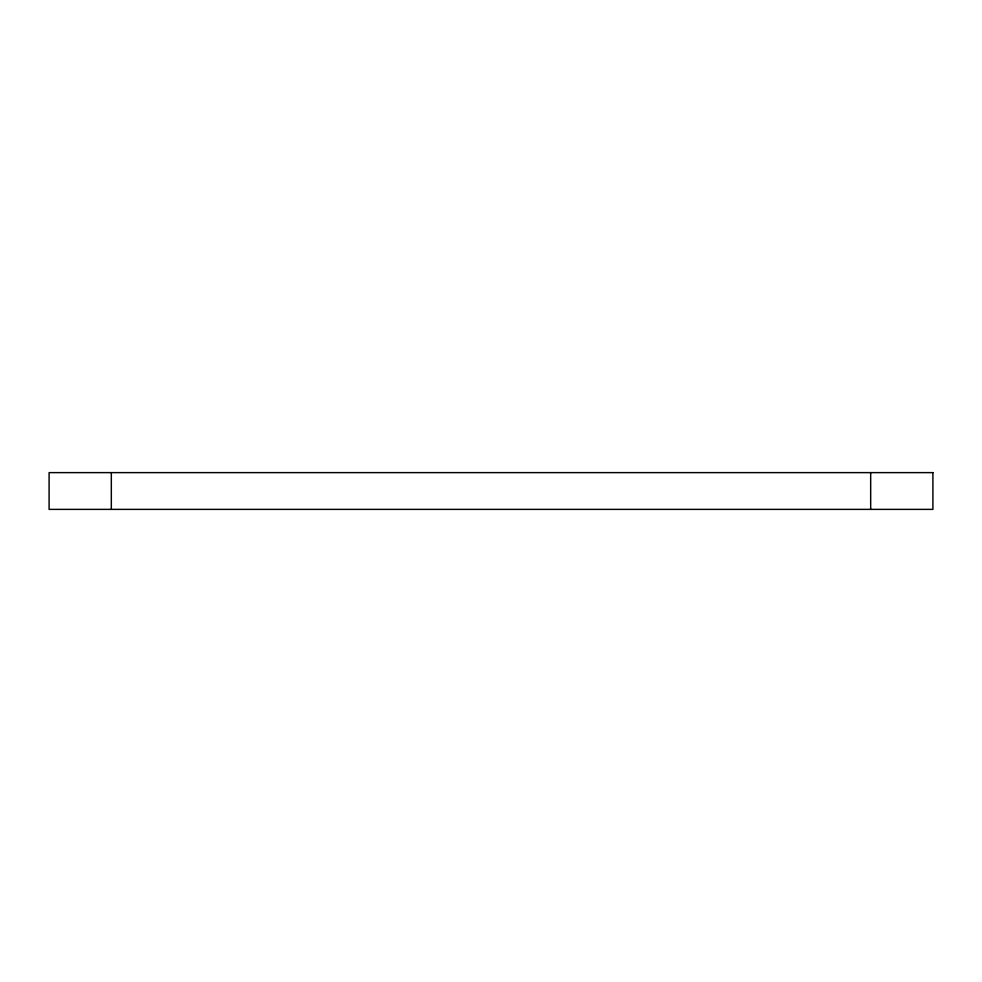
<?xml version="1.0" encoding="UTF-8"?>
<svg xmlns="http://www.w3.org/2000/svg" width="982" height="982" viewBox="0 0 982 982"><rect width="100%" height="100%" fill="white"/><g stroke="black" fill="none" stroke-linecap="round" stroke-linejoin="round"><path stroke-width="1.47" d="M870.678 472.624L870.678 509.376M111.322 472.624L111.322 509.376M932.9 472.624L49.1 472.624L49.1 509.376L932.9 509.376L932.9 472.624"/></g></svg>
